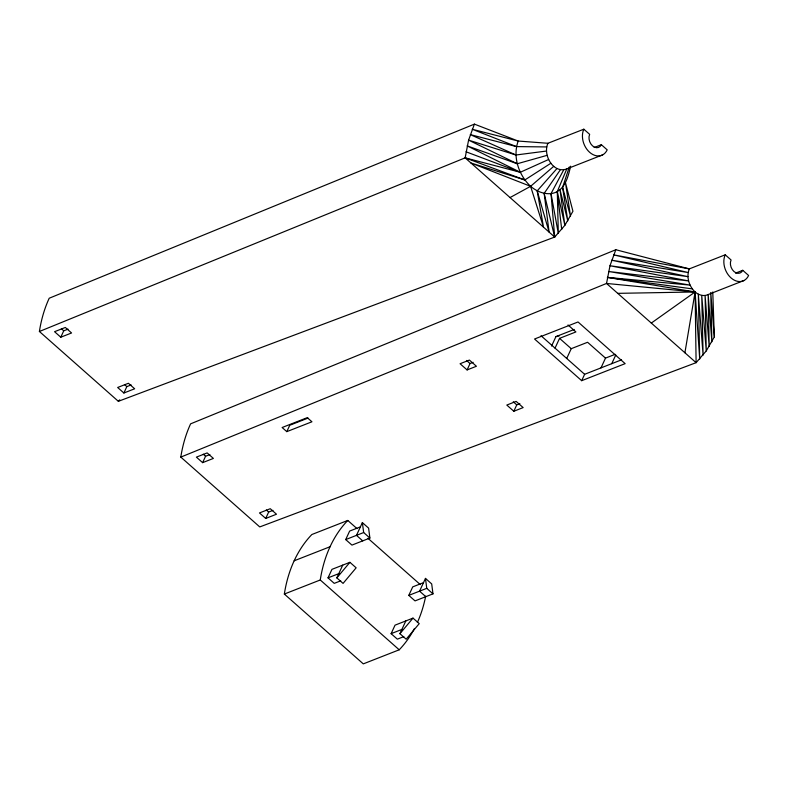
<?xml version="1.0" encoding="UTF-8"?>
<svg xmlns="http://www.w3.org/2000/svg" width="788" height="788" viewBox="0 0 788 788"><rect width="100%" height="100%" fill="white"/><g stroke="black" fill="none" stroke-linecap="round" stroke-linejoin="round"><path stroke-width="1.18" d="M570.601 166.169C568.079 177.31 564.553 191.848 551.009 193.612C543.444 194.341 536.313 191.1 530.6 186.323C518.691 175.103 512.436 156.792 518.189 141.042L547.916 143.278L583.829 129.193L589.67 134.364A8.481 6.196 68.6 0 0 592.566 145.908A8.481 6.196 68.6 0 0 601.352 144.697L607.193 149.858A16.952 12.381 68.6 0 1 589.621 152.291A16.952 12.381 68.6 0 1 583.829 129.193M602.682 154.852L566.769 168.937C553.068 173.902 542.617 154.743 547.916 143.278M569.35 166.889L562.593 187.396L570.492 216.178L565.518 182.905L572.935 211.253L564.868 225.299L554.703 237.06L465.137 157.846L468.584 140.146L474.406 124.12L518.189 141.042L472.209 129.252L516.475 146.598L546.783 146.932M725.236 254.81A16.952 12.381 68.6 0 0 731.018 277.898A16.952 12.381 68.6 0 0 748.6 275.475L742.759 270.304A8.481 6.196 68.6 0 1 733.973 271.515A8.481 6.196 68.6 0 1 731.077 259.971L725.236 254.81L689.313 268.885L615.812 249.727L609.991 265.753L606.533 283.453L696.109 362.677L706.265 350.906L714.342 336.87L712.766 291.974M684.91 352.768L695.105 291.974C688.988 286.261 686.072 276.805 689.313 268.885L613.616 254.859L688.19 272.54L611.675 260.207L687.934 276.647L609.991 265.753L688.564 280.932L608.572 271.486L690.052 285.098L607.42 277.396L695.105 291.974C698.611 295.047 703.773 296.761 708.166 294.545L744.089 280.469M566.769 168.937L557.303 191.573L558.308 233.406L551.009 193.612L563.686 169.932M60.794 337.205L71.57 332.979L65.335 327.473L54.559 331.689L60.794 337.205L63.739 330.822L68.044 329.138M123.883 393.005L134.659 388.779L128.424 383.273L117.648 387.489L123.883 393.005L126.829 386.622L131.143 384.938M202.624 462.645L213.4 458.419L207.165 452.913L196.389 457.129L202.624 462.645L205.569 456.262L209.884 454.577M286.802 431.637L311.94 421.787L307.271 417.65L282.124 427.51L286.802 431.637L289.748 425.264L308.029 418.093M265.714 518.445L276.489 514.219L270.264 508.713L259.479 512.939L265.714 518.445L268.659 512.062L272.973 510.378M340.721 580.835L334.25 583.366L328.025 577.86L331.955 569.35L349.911 562.317L356.146 567.823L343.066 583.396L336.831 577.89L342.731 565.124M362.716 540.873L356.481 535.357L362.372 522.602L368.607 528.118L369.897 538.056L351.94 545.099L345.705 539.583L349.636 531.082L360.411 526.857M467.087 369.927L476.425 366.262L469.412 360.067L460.074 363.731L467.087 369.927L470.032 363.544L473.145 362.322M403.811 636.635L397.339 639.166L391.114 633.66L395.044 625.15L413.001 618.117L419.236 623.623L406.155 639.196L399.92 633.69L405.82 620.934M425.806 596.674L419.571 591.158L425.471 578.402L431.696 583.918L432.986 593.856L415.03 600.899L408.795 595.383L412.725 586.883L423.501 582.657M513.815 411.257L523.153 407.593L516.15 401.397L506.802 405.062L513.815 411.257L516.761 404.874L519.873 403.663M551.58 346.05L555.934 336.624L574.235 329.453M555.038 348.129L559.549 338.347L575.9 331.935L568.01 324.961M566.72 358.461L571.241 348.68L587.582 342.268L605.499 358.116L615.192 354.314M581.682 380.683L625.15 363.642L578.028 321.967L534.56 339.007L581.682 380.683L584.627 374.3L621.555 359.83M600.978 367.897L605.499 358.116M611.754 363.672L615.773 354.974M556.929 168.602L537.189 190.893L549.108 232.115L544.153 193.385L560.327 169.824M336.831 577.89L349.911 562.317M399.92 633.69L413.001 618.117M553.698 166.367L530.6 186.323L510.043 197.561M651.321 323.06L695.105 291.974L699.714 359.023L698.326 294.219L703.103 355.092L701.734 295.431L706.265 350.906L705.093 295.549L709.2 346.464L708.166 294.545L711.889 341.785L710.756 292.496L714.342 336.87M537.189 190.893L543.513 227.161L530.6 186.323L470.978 163.008L524.838 179.969L550.881 163.254M548.645 159.491L520.277 172.267L465.137 157.846L39.4 331.492L118.348 401.319L554.703 237.06L551.009 193.612M474.406 124.12L49.211 298.228A139.506 101.928 68.6 0 0 39.4 331.492M615.812 249.727L190.607 423.846A139.506 101.928 68.6 0 0 180.807 457.099L259.754 526.926L696.109 362.677L695.105 291.974L606.533 283.453L180.807 457.099M594.172 147.514L601.352 144.697M735.578 273.121L742.759 270.304M356.954 528.561L347.774 520.444L311.851 534.52A139.506 101.928 68.6 0 0 284.34 594.063L363.288 663.88L399.211 649.805A139.506 101.928 68.6 0 0 414.478 628.46M345.705 539.583L363.662 532.54L369.897 538.056M294.151 560.8L330.064 546.724A139.506 101.928 68.6 0 1 347.774 520.444M284.34 594.053L320.263 579.978A139.506 101.928 68.6 0 1 330.064 546.714M328.025 577.86L338.801 573.634M408.795 595.383L426.761 588.34L432.986 593.856M391.114 633.66L401.89 629.435M466.013 151.779L520.277 172.267L467.166 145.879L517.253 163.756L547.168 155.325M555.934 336.624L559.332 335.826M517.253 163.756L468.584 140.146L515.953 155L546.527 151.04M617.733 293.353L695.105 291.974M607.42 277.396L692.278 288.871M516.475 146.598L470.269 134.6L515.953 155M465.137 157.846L524.838 179.969M559.549 338.347L571.241 348.68M541.011 335.727L584.627 374.3M466.526 360.451L470.032 363.544M513.254 401.781L516.761 404.874M367.966 538.303L420.29 584.588M61.405 328.754L63.739 330.822M124.494 384.554L126.829 386.622M203.235 454.203L205.569 456.262M266.324 510.003L268.659 512.062M320.263 579.978L399.211 649.805M544.153 193.385L554.703 237.06M562.593 187.396L567.793 220.857L559.943 189.484L564.868 225.299L557.303 191.573L561.706 229.485M425.471 578.402L426.761 588.34M362.372 522.602L363.662 532.54M119.746 399.831A139.506 101.928 68.6 0 1 118.348 401.319M425.678 596.191A139.506 101.928 68.6 0 1 417.374 622.52"/></g></svg>
